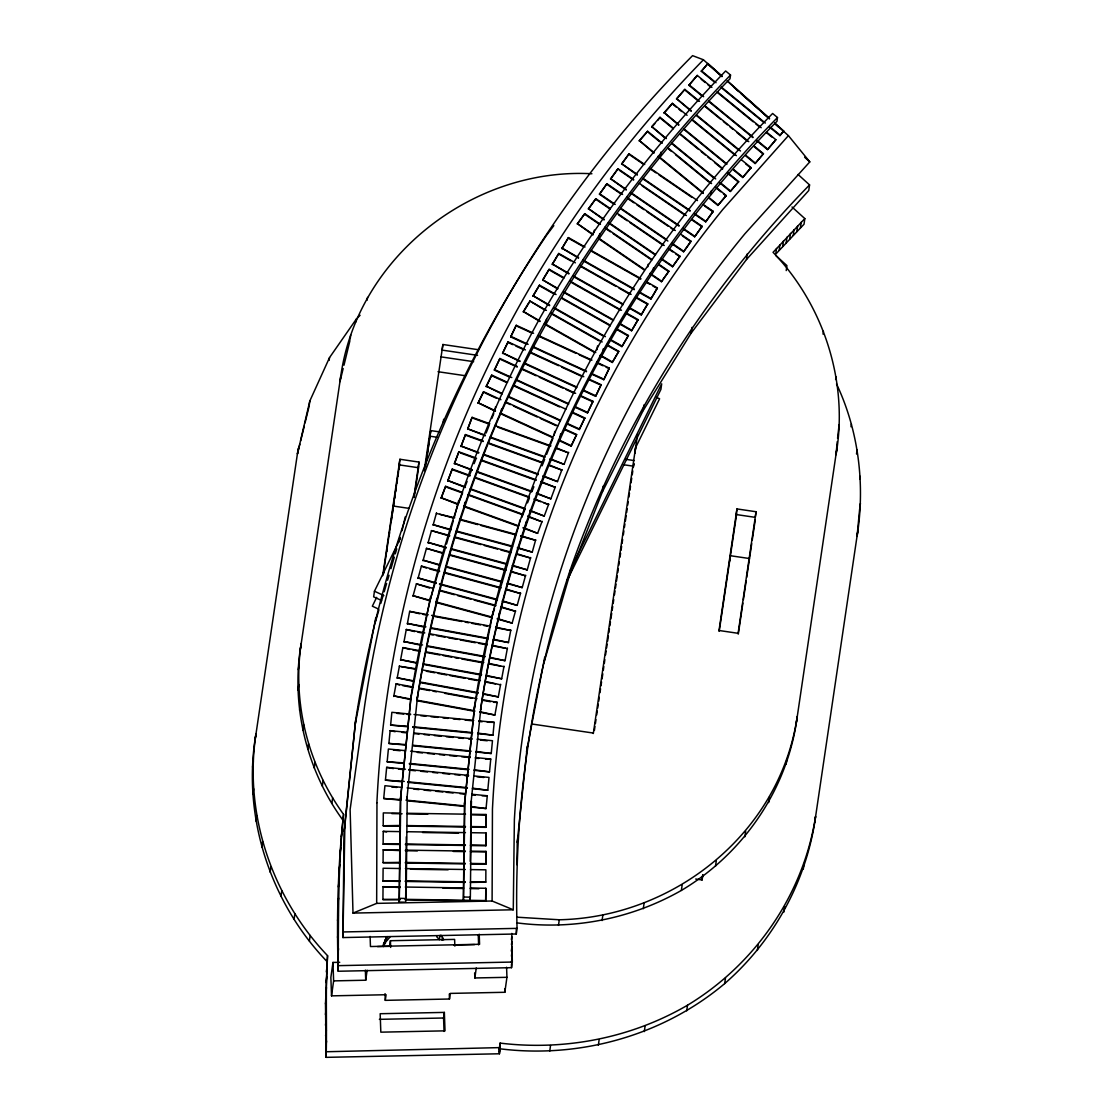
<?xml version="1.0" encoding="UTF-8"?>
<svg xmlns="http://www.w3.org/2000/svg" width="1113" height="1113" viewBox="0 0 1113 1113"><rect width="100%" height="100%" fill="white"/><g stroke="black" fill="none" stroke-linecap="round" stroke-linejoin="round"><path stroke-width="1.5" d="M511.771 933.431L512.328 962.049L511.535 967.67L338.227 971.246C336.557 918.935 337.782 866.415 343.569 814.382C308.245 765.563 292.218 703.152 301.192 643.439C290.646 704.821 306.228 769.653 342.776 819.989M338.227 971.246C338.505 919.046 337.907 866.471 343.569 814.382M721.419 75.851L703.388 59.754L692.564 55.65A1256.299 1200.76 8 0 0 364.73 705.099L350.122 809.513L353.002 913.091L376.667 903.38L376.959 802.723M400.054 899.819L382.928 899.554L383.039 886.699L400.179 886.964M400.124 881.371L382.983 881.106L383.109 868.251L400.249 868.516M400.179 862.923L383.053 862.658L383.178 849.803L400.304 850.068M400.249 844.475L383.122 844.211L383.248 831.355L400.374 831.62M400.318 826.027L383.192 825.763L383.317 812.907L400.443 813.172M405.188 899.888L485.685 901.127L485.811 888.271L470.396 888.035M470.409 864.008L485.825 864.245L485.95 851.375L470.535 851.139M470.479 845.56L485.894 845.797L486.019 832.941L470.604 832.691M470.549 827.112L485.964 827.349L486.089 814.493L470.674 814.257M485.685 901.127L485.811 888.271M470.34 882.456L485.825 882.122L485.88 869.823L470.465 869.587M485.825 864.245L485.95 851.375M485.894 845.797L486.019 832.941M485.964 827.349L486.089 814.493M788.407 135.633L809.791 161.886L744.861 233.813A1095.359 1046.93 8 0 0 514.373 819.711L513.274 909.78L492.099 901.001L492.447 809.193A1117.869 1068.452 8 0 1 722.796 209.467L788.407 135.633L775.524 124.127M499.445 1053.774L499.334 1048.724C579.414 1058.866 662.736 1035.688 724.688 983.586C772.352 942.057 804.727 884.515 814.786 822.048L815.579 816.441C803.503 894.615 754.99 964.47 687.5 1005.22C631.168 1038.039 564.736 1050.922 500.113 1043.104L499.445 1053.774L326.123 1057.35L325.497 1003.87L327.556 955.664C271.989 897.426 243.789 813.881 255.948 733.968C241.911 815.523 269.763 901.683 326.763 961.27M326.123 1057.35C327.111 1023.57 325.274 989.513 327.556 955.664M798.035 174.463L809.554 184.911C702.887 294.055 620.247 426.112 570.106 570.329C531.583 685.483 513.622 806.995 517.058 928.367L516.279 933.988L342.957 937.563L344.07 831.23L355.617 720.626C382.385 547.165 448.261 380.59 546.58 235.246L553.815 225.633M342.957 937.563L344.863 825.623L355.617 720.626M406.871 799.384L407.219 796.894L406.162 898.483L405.633 902.226L399.219 902.087L400.277 800.233L411.128 695.764C431.9 562.886 476.016 434.223 540.848 316.412C591.879 227.135 654.166 144.871 725.648 70.982L730.531 75.03L730.003 78.773C635.231 176.091 557.182 289.143 500.961 412.867C460.991 504.815 432.748 601.423 416.972 700.453L417.486 696.71C438.146 564.541 482.04 436.56 546.511 319.361C597.319 230.488 659.355 148.599 730.531 75.03M399.219 902.087L400.805 796.477L411.128 695.764M405.689 897.064L406.315 836.795M470.243 861.392L471.356 800.97L470.354 897.161L469.825 900.904L463.411 900.765L464.413 804.309L474.722 705.197C508.279 482.778 614.946 273.575 772.617 113.484L777.5 117.533L776.971 121.275C620.108 280.518 513.928 488.607 480.552 709.871L481.08 706.129C514.456 484.865 620.623 276.775 777.5 117.533M463.411 900.765L464.942 800.567L474.722 705.197M469.825 900.904L469.867 897.468M516.279 933.988L516.335 928.785M517.002 864.759L517.225 842.263L527.312 746.086M400.763 800.177L383.707 798.508L384.931 785.708L401.988 787.392M402.489 781.827L385.432 780.157L386.67 767.358L405.424 769.208M404.214 763.476L387.157 761.807L388.395 749.007L405.452 750.677M405.953 745.126L388.896 743.456L390.12 730.657L407.177 732.326M407.678 726.775L390.621 725.106L391.859 712.306L410.614 714.143M470.702 807.05L486.047 808.567L487.285 795.767L471.926 794.265M472.427 788.7L487.786 790.216L489.01 777.417L473.665 775.914M474.152 770.349L489.511 771.865L490.75 759.066L475.39 757.55M475.891 751.998L491.236 753.515L492.475 740.715L477.115 739.199M477.616 733.648L492.976 735.15L494.2 722.365L478.854 720.848M837.24 441.652L836.016 454.73C848.676 382.121 823.926 305.31 773.048 252.331L804.824 218.593L792.011 206.99M837.56 438.383L839.119 424.596M859.653 508.975L857.066 536.396C865.204 485.004 858.819 431.107 836.517 383.929M406.871 798.911L417.486 696.71M470.827 804.727L481.08 706.129M252.554 767.191L253.347 761.584M360.083 315.285L356.397 318.972L329.531 357.593L309.845 400.917L297.435 453.937L299.842 444.129M252.874 794.418L253.667 788.811M309.247 405.118L309.845 400.917M255.99 821.116L256.783 815.495M329.142 360.389L329.531 357.593M261.805 847.118L262.585 841.498M298.284 669.72L299.077 664.113M270.167 872.258L270.946 866.651M591.921 173.753C472.844 167.27 357.676 256.602 340.773 376.027L339.98 381.634L343.166 368.514M298.02 690.171L298.813 684.551M350.136 339.201L350.734 334.999M299.564 710.303L300.343 704.682M356.007 321.782L356.397 318.972M302.819 730.045L303.612 724.424M280.963 896.41L281.756 890.79M367.123 300.204L367.513 297.394M307.745 749.313L308.538 743.693M314.269 768.026L315.062 762.405M294.082 919.394L294.862 913.787M322.325 786.098L323.118 780.477M309.386 941.069L310.179 935.463M331.855 803.447L332.634 797.826M400.416 538.33L374.441 591.226L373.648 596.846L381.522 600.464M341.301 836.67L342.094 831.049M340.063 853.393L340.856 847.772M344.07 831.23L344.863 825.623M339.075 870.143L339.855 864.523M354.838 726.246L375.818 617.52M326.304 971.899L327.097 966.293M338.31 886.922L339.103 881.301M325.942 982.542L326.735 976.936M399.929 459.266L399.136 464.872L418.224 467.697L419.003 462.076L399.929 459.266L382.705 575.685M337.809 903.728L338.602 898.121M325.678 993.199L326.457 987.593M325.497 1003.87L326.29 998.25M337.545 920.576L338.338 914.956M325.427 1014.541L326.22 1008.935M339.729 962.3L332.968 962.439L330.867 977.409L331.521 995.857L386.086 994.73L385.293 1000.35L449.485 999.015L450.278 993.408L504.829 992.281L506.944 977.311L506.582 967.239M337.517 937.438L338.31 931.831M325.455 1025.24L326.234 1019.619M325.58 1035.925L326.359 1030.318M331.521 995.857L333.622 980.887L332.968 962.439M337.754 954.342L338.547 948.721M325.803 1046.637L326.582 1041.017M405.243 516.877L402.043 530.734M426.209 461.951L430.801 430.592L439.357 431.858M478.367 349.719L442.904 344.501L442.111 350.108L477.574 355.339M410.6 699.576L393.821 695.917L410.683 699.006M412.937 686.93L396.089 683.841L399.372 685.024M390.621 725.106L407.761 726.219M413.994 681.448L397.216 677.803L414.078 680.892M390.12 730.657L395.171 731.714M399.4 666.284L416.345 668.816M417.389 663.334L400.61 659.689L417.472 662.778M388.896 743.456L406.036 744.569M419.74 650.702L402.878 647.599L409.542 649.408M387.157 761.807L404.297 762.92M420.784 645.22L404.005 641.561L422.55 644.97M386.67 767.358L393.404 768.596M424.818 632.894L406.273 629.485L414.62 631.6M385.432 780.157L404.269 781.437M424.178 627.106L407.4 623.447L425.945 626.842M428.213 614.766L409.667 611.371L419.712 613.792M383.707 798.508L400.833 799.621M429.479 600.728L413.034 595.692L429.562 600.171M432.915 588.332L416.387 583.852L429.535 587.998M383.192 825.763L400.402 825.47M436.171 583.435L418.057 577.939L436.24 582.864M383.248 831.355L386.601 831.968M439.593 571.039L421.41 566.114L426.293 568.02M383.122 844.211L400.332 843.918M439.538 565.237L423.093 560.187L439.621 564.667M383.178 849.803L400.235 850.624M443.252 422.036L443.656 419.239M333.622 980.887L365.718 980.219L367.123 970.244M442.974 552.841L426.446 548.361L442.904 553.398M383.053 862.658L400.263 862.366M446.23 547.93L428.115 542.448L446.313 547.373M449.666 535.534L431.468 530.609L449.582 536.104M382.983 881.106L400.193 880.814M449.61 529.732L433.152 524.696L451.335 529.621M383.039 886.699L400.096 887.52M436.421 513.427L454.688 517.795M382.928 899.554L400.124 899.248M457.206 504.189L441.207 497.803L445.617 486.298L461.7 492.127M400.277 800.233L400.805 796.477M445.617 486.298L441.124 498.36M430.508 596.86L410.614 699.507M465.443 487.522L447.829 480.552L452.24 469.06L469.936 475.474M383.415 946.579L386.197 937.48L384.194 945.494L384.987 939.873M447.746 481.122L452.24 469.06M385.404 943.101L387.407 936.603M472.065 470.284L454.452 463.314L458.862 451.808L476.559 458.222M436.24 602.063L436.769 598.321M458.862 451.808L454.368 463.871M454.855 946.106L454.619 939.4L390.426 940.722L389.633 946.342L377.544 946.593M478.687 453.033L461.074 446.063L465.484 434.571L483.181 440.985M460.991 446.633L465.484 434.571M485.31 435.795L467.697 428.825L472.107 417.333L489.803 423.733M454.313 517.364L458.737 500.307M472.107 417.333L467.613 429.381M495.41 411.337L478.131 402.795L483.571 391.72L500.92 399.706M464.316 506.025L464.831 502.283M483.571 391.72L478.047 403.365M501.991 394.002L486.298 386.183L491.737 375.109L507.514 382.371M486.214 386.754L491.737 375.109M510.157 377.39L494.381 370.142L499.904 358.497L517.253 366.483M494.381 370.142L499.904 358.497M519.896 361.502L502.631 352.96L508.071 341.886L525.419 349.872M495.229 409.139L495.577 406.648M502.547 353.531L508.071 341.886M526.491 344.167L510.714 336.919L516.237 325.274L533.586 333.26M500.961 412.867L501.49 409.125M510.714 336.919L516.237 325.274M539.902 321.518L523.402 311.57L529.844 301.011L546.413 310.388M439.955 935.449L439.357 939.664L436.644 936.617M529.844 301.011L544.827 310.096M442.056 940.221L442.445 937.41L440.915 935.17M549.558 305.672L533.057 295.724L539.485 285.151L556.069 294.542M464.413 804.309L464.942 800.567M474.194 708.939L493.073 611.538M532.974 296.281L539.485 285.151M557.696 288.963L542.699 279.878L549.14 269.304L564.208 277.833M498.805 616.741L499.32 612.999M444.045 1031.431L443.572 1018.005L444.351 1012.399L380.173 1013.72L380.827 1032.168L445.019 1030.847L444.351 1012.399M542.629 280.434L549.14 269.304M568.854 273.965L552.354 264.018L558.782 253.458L575.365 262.835M545.982 323.104L546.511 319.361M519.437 522.595L519.799 520.105M552.271 264.588L558.782 253.458M479.717 712.25L494.895 715.033L479.8 711.68M494.2 722.365L487.299 722.254M482.068 699.604L497.233 702.386L493.782 702.331M492.976 735.15L477.7 733.091M483.112 694.136L498.29 696.919L483.195 693.566M500.558 684.829L485.463 681.49M486.52 676.008L501.685 678.791L486.59 675.452M578.51 258.119L562.009 248.171L568.437 237.598L585.021 246.989M491.236 753.515L475.961 751.442M490.75 759.066L485.546 759.122M503.952 666.715L488.857 663.376M489.511 771.865L474.235 769.793M489.915 657.894L505.079 660.677L489.984 657.338M507.347 648.601L492.252 645.248M487.786 790.216L472.51 788.143M493.309 639.78L508.474 642.563L493.379 639.21M487.285 795.767L482.082 795.823M495.647 627.134L510.742 630.487L495.577 627.704M525.378 525.823L525.893 522.08M486.047 808.567L470.771 806.494M497.274 619.092L512.147 623.113L497.344 618.522M500.697 606.696L515.5 611.287L500.627 607.253M561.926 248.728L568.437 237.598M502.297 601.34L517.183 605.375L502.38 600.783M505.733 588.944L520.536 593.535L507.305 589.96M507.333 583.588L522.206 587.622L507.403 583.031M510.77 571.206L525.559 575.797L510.686 571.762M512.356 565.849L527.242 569.884L512.439 565.279M517.448 553.898L530.595 558.044L517.364 554.469M593.006 234.926L577.397 223.643L584.784 213.668L600.464 224.381M517.392 548.097L532.264 552.131L517.475 547.54M520.828 535.701L535.631 540.292L520.745 536.271M506.944 977.311L474.848 977.965L476.253 967.99M523.152 528.091L537.621 533.336L523.235 527.52M577.327 224.2L584.784 213.668M554.163 435.155L554.691 431.413M542.045 521.83L527.645 516.029M529.774 510.839L544.243 516.084L529.858 510.283M604.081 219.957L588.471 208.674L595.845 198.698L610.105 208.437M534.268 498.777L548.667 504.592L543.84 502.839M536.396 493.602L550.865 498.847L536.48 493.031M560.076 437.632L560.59 433.889M555.29 487.341L540.89 481.539M588.387 209.23L595.845 198.698M543.019 476.35L557.488 481.595L543.102 475.794M593.966 232.645L594.314 230.154M613.722 204.013L599.462 194.26L606.919 183.728L622.598 194.455M549.126 464.872L561.912 470.103L549.043 465.443M549.641 459.113L564.11 464.358L551.325 459.126M568.534 452.852L555.749 447.635M599.17 237.306L599.698 233.563M599.462 194.26L606.919 183.728M558.503 440.358L571.122 446.16L576.645 434.529L564.027 428.728M517.225 842.263L518.018 836.656M626.202 190.017L610.606 178.734L617.979 168.759L633.659 179.485M526.519 751.692L544.73 657.143M576.645 434.529L571.122 446.16M566.67 423.747L579.289 429.548L584.812 417.918L572.193 412.116M617.979 168.759L610.522 179.304M511.396 939.595L511.785 936.784M579.289 429.548L584.812 417.918M511.451 944.645L511.841 941.835M637.276 175.047L621.666 163.764L629.054 153.789L644.733 164.515M511.326 951.1L511.924 946.885M574.837 407.135L587.455 412.937L592.979 401.306L580.36 395.505M511.437 956.15L512.022 951.949M597.027 349.705L597.542 345.962M499.334 1048.724L500.113 1043.104M511.368 962.62L512.161 956.999M499.361 1049.837L500.127 1043.674M499.389 1051.521L500.154 1044.787M499.403 1052.648L500.182 1046.47M587.455 412.937L592.979 401.306M543.937 662.764L569.313 575.936L570.106 570.329M621.597 164.334L629.054 153.789M583.003 390.524L595.622 396.325L601.145 384.695L588.527 378.893M602.69 352.668L603.218 348.926M601.145 384.695L595.622 396.325M591.17 373.912L603.789 379.714L609.312 368.083L596.693 362.281M653.915 153.121L639.349 140.572L647.613 131.264L662.277 143.243M603.789 379.714L609.312 368.083M600.213 355.645L612.275 362.476L618.786 351.346L606.724 344.515M647.613 131.264L639.265 141.128M618.786 351.346L612.275 362.476M665.004 138.068L651.759 126.604L660.023 117.296L673.351 128.19M609.854 339.799L621.917 346.616L628.428 335.486L616.379 328.669M569.313 575.936L602.453 491.723L603.232 486.103M621.917 346.616L628.428 335.486M657.88 120.19L660.023 117.296M619.51 323.939L631.572 330.77L638.083 319.64L626.021 312.809M678.735 125.199L664.169 112.636L672.433 103.328L687.097 115.321M660.315 155.987L660.83 152.244M631.572 330.77L638.083 319.64M647.836 266.772L648.183 264.282M629.165 308.092L641.227 314.923L647.738 303.793L635.676 296.962M664.085 113.206L672.433 103.328M558.489 925.39L559.269 919.769C674.464 917.335 780.338 832.371 797.228 716.535L796.435 722.142C785.639 792.053 741.981 854.408 681.379 890.428C631.711 918.74 573.376 930.301 516.682 922.844M641.227 314.923L647.738 303.793M691.145 111.23L676.579 98.681L684.843 89.374L699.507 101.353M653.039 271.433L653.568 267.69M638.806 292.246L650.868 299.063L657.38 287.933L646.834 281.965M549.739 1051.173L550.518 1045.552M676.495 99.238L684.843 89.374M650.868 299.063L657.38 287.933M635.926 446.981L634.772 453.339L635.565 447.718L659.592 398.788L656.489 397.369M633.909 463.384L633.52 466.194L623.252 464.691M602.453 491.723L643.147 410.586L643.94 404.965M650.034 273.923L661.442 281.714L668.899 271.182L658.924 264.351M702.233 96.177L688.905 85.284L697.253 75.406L711.917 87.398M668.899 271.182L661.442 281.714M697.253 75.406L688.905 85.284M661.108 258.953L672.516 266.744L679.973 256.213L668.565 248.408M714.643 82.209L701.315 71.315L707.924 63.538L722.045 76.101M672.516 266.744L679.973 256.213M701.315 71.315L707.924 63.538M672.169 243.984L683.577 251.775L691.034 241.243L681.059 234.412M691.034 241.243L683.577 251.775M683.243 229.014L694.651 236.805L702.108 226.273L692.119 219.442M602.077 920.562L602.87 914.942M694.651 236.805L702.108 226.273M695.736 215.018L705.712 221.849L713.169 211.303L703.193 204.472M643.147 410.586L691.229 333.01L692.022 327.403M710.915 194.455L711.444 190.713M705.712 221.849L713.169 211.303M598.349 1045.246L599.142 1039.639M708.55 197.808L717.871 205.432L726.233 195.568L715.562 186.845M717.871 205.432L726.233 195.568M719.624 182.755L730.281 191.478L738.642 181.6L727.972 172.877M730.281 191.478L738.642 181.6M733.37 169.886L742.691 177.51L751.052 167.632L741.717 160.008M643.314 908.723L644.093 903.102M742.691 177.51L751.052 167.632M745.78 155.917L755.101 163.541L763.462 153.677L754.127 146.04M691.229 333.01L746.503 259.496L747.282 253.889M755.101 163.541L763.462 153.677M756.854 140.864L767.511 149.587L775.872 139.709L766.537 132.085M644.302 1031.598L645.095 1025.991M775.872 139.709L767.511 149.587M769.264 126.896L779.921 135.619L783.663 130.931L774.676 122.945M783.663 130.931L779.921 135.619M681.379 890.428L682.172 884.821M729.613 561.342L730.003 558.531M736.973 508.933L736.194 514.54L755.268 517.35L756.061 511.743L736.973 508.933L718.956 630.96M776.498 248.519L775.705 254.14L804.031 224.214L804.824 218.593M779.17 250.342L779.963 244.735M782.662 246.571L783.455 240.951M786.168 242.801L786.961 237.194M789.701 239.058L790.48 233.438M786.223 270.598L786.933 265.617L775.817 255.531M702.066 879.966L702.762 874.971L702.066 879.966L695.708 879.033M793.249 235.316L794.028 229.709M686.707 1010.841L687.5 1005.22M796.811 231.601L797.604 225.981M800.414 227.901L801.193 222.28M809.554 184.911L808.761 190.518L746.503 259.496M715.506 866.276L716.299 860.655M744.875 836.795L745.654 831.174M724.688 983.586L725.481 977.965M823.022 334.123L823.425 331.312M768.68 802.57L769.473 796.95M835.64 379.533L836.03 376.723M757.369 950.446L758.162 944.84M786.14 764.172L786.919 758.551M851 426.752L851.389 423.956M783.872 912.076L784.651 906.455M856.509 454.007L857.093 449.791M803.294 869.072L804.087 863.451M859.765 479.119L860.154 476.308M859.848 507.57L860.446 503.354M255.155 739.589L298.228 448.316M300.399 649.06L340.773 376.027M383.22 574.545L399.623 463.94M383.484 573.724L383.999 570.301M386.781 551.478L387.296 548.055M389.063 536.076L389.564 532.654M391.345 520.675L391.846 517.253M392.36 513.83L392.861 510.408M393.626 505.274L394.127 501.852M394.642 498.415L395.143 494.993M395.644 491.57L396.158 488.148M396.91 483.014L397.424 479.592M397.925 476.169L398.44 472.747M398.941 469.324L399.706 464.191M413.911 496.815L419.003 462.076M414.161 497.441L418.711 466.75M424.22 470.743L442.904 344.501M425.472 466.625L430.801 430.592M593.312 733.523L637.582 434.112M594.412 730.42L594.954 726.525M595.427 723.561L595.97 719.652M596.693 714.977L597.236 711.082M597.709 708.118L598.251 704.209M598.724 701.246L599.267 697.35M600.004 692.676L600.533 688.766M601.02 685.803L601.549 681.907M602.036 678.944L602.801 673.796M603.302 670.374L603.83 666.464M604.317 663.501L604.846 659.606M605.583 654.931L606.126 651.022M606.599 648.058L607.142 644.163M607.615 641.199L608.38 636.052M608.894 632.615L609.423 628.72M609.91 625.756L610.439 621.861M610.926 618.898L611.705 613.277M612.192 610.314L612.72 606.418M613.207 603.455L613.736 599.559M614.473 594.871L615.016 590.975M615.489 588.012L616.032 584.116M616.505 581.153L617.27 576.005M617.771 572.569L618.313 568.673M618.814 565.237L619.329 561.815M620.066 557.126L620.595 553.231M621.082 550.267L621.611 546.372M622.097 543.408L622.626 539.499M623.363 534.824L623.892 530.929M624.407 527.492L624.908 524.056M625.395 521.093L626.188 515.486M626.661 512.523L627.203 508.627M627.704 505.191L628.219 501.754M628.942 497.08L629.485 493.184M629.958 490.221L630.501 486.311M631.001 482.889L631.739 478.2M632.254 474.778L632.782 470.882M633.297 467.446L633.798 464.01M719.248 631.057L736.681 513.608M738.03 633.77L756.061 511.743M738.336 633.867L742.886 603.051M743.401 599.615L746.183 580.791M746.698 577.369L751.72 543.687M752.221 540.278L755.254 519.827M796.435 722.142L836.809 449.109M814.786 822.048L857.845 530.776M393.738 696.474L396.089 683.841M397.132 678.36L399.484 665.727M400.527 660.246L402.878 647.599M403.936 642.131L406.273 629.485M407.33 624.003L409.667 611.371M494.895 715.033L497.233 702.386M498.29 696.919L500.627 684.272M501.685 678.791L504.036 666.158M505.079 660.677L507.431 648.044M508.474 642.563L510.825 629.916M343.973 365.231L349.941 340.606M300.635 440.859L304.252 426.14M305.045 422.87L309.052 406.523M412.951 596.248L416.387 583.852M417.987 578.496L421.41 566.114M423.01 560.757L426.446 548.361M428.046 543.005L431.468 530.609M433.068 525.266L436.505 512.87M512.147 623.113L515.583 610.731M517.183 605.375L520.606 592.979M522.206 587.622L525.642 575.226M527.242 569.884L530.678 557.488M532.264 552.131L535.701 539.735M375.039 623.141L378.893 609.938M380.827 603.343L383.234 595.093M384.194 591.782L386.614 583.532M387.574 580.235L389.021 575.282M390.955 568.687L394.322 557.14M395.296 553.843L396.743 548.89M398.663 542.281L400.11 537.342M430.467 598.933L445.562 547.332M446.522 544.007L453.339 520.689M383.248 944.951L383.999 942.363M492.544 615.28L494.492 608.63M495.452 605.305L519.27 523.847M537.621 533.336L542.114 521.274M544.243 516.084L548.737 504.022M550.865 498.847L555.359 486.784M557.488 481.595L561.982 469.547M564.11 464.358L568.618 452.295M458.208 504.05L462.646 492.739M465.192 486.284L467.098 481.442M469.644 474.987L471.55 470.131M474.082 463.676L475.988 458.834M486.158 432.999L489.33 424.916M491.876 418.46L493.782 413.619M521.802 517.392L524.974 509.337M527.506 502.881L529.412 498.04M531.958 491.598L533.864 486.757M542.101 465.791L544.647 459.335M546.553 454.507L552.897 438.383M376.667 597.375L372.34 606.195L378.573 609.061M572.319 565.835L661.692 383.818L660.899 389.439L566.948 580.777M523.319 312.141L528.953 302.889M386.823 940.819L390.246 936.645M651.675 127.16L654.778 123.682M376.667 903.38L492.099 901.001M353.002 913.091L513.274 909.78M343.75 931.943L517.058 928.367M453.826 945.02L474.569 944.589M339.02 965.639L512.328 962.049M379.38 1019.341L443.572 1018.005M326.916 1051.729L500.21 1047.597M407.302 813.283L465.526 814.173M391.804 813.603L402.085 813.756M407.219 813.84L427.768 814.16M470.59 814.813L486.005 815.05M407.261 825.582L465.484 826.472M470.618 826.556L486.033 826.792M407.177 826.138L465.401 827.029M407.233 831.717L465.457 832.621M422.564 832.524L458.528 833.081M405.466 844.002L465.415 844.92M470.549 844.99L485.964 845.226M405.396 844.558L465.331 845.477M405.452 850.137L465.387 851.069M405.369 850.708L417.361 850.889M453.325 851.445L465.317 851.626M470.451 851.709L485.866 851.946M405.396 862.436L465.345 863.368M470.493 863.438L485.894 863.674M405.327 863.006L465.276 863.925M405.382 868.585L465.331 869.517M410.433 869.225L448.122 869.81M405.341 880.884L465.276 881.802M470.423 881.886L485.825 882.122M405.257 881.454L465.206 882.372M405.313 887.033L463.537 887.937M442.918 888.174L463.467 888.494M470.312 888.591L478.882 888.731M405.271 899.332L485.769 900.57M463.94 897.022L470.354 897.161M399.748 898.344L406.162 898.483M517.475 917.223L559.269 919.769M414.036 714.476L473.735 720.348M396.896 713.363L403.713 714.031M407.135 714.379L410.544 714.713M420.77 715.715L425.889 716.216M431.009 716.716L437.84 717.384M442.946 717.899L448.066 718.4M453.186 718.901L460.003 719.568M465.123 720.069L471.954 720.737M478.771 721.419L482.179 721.753M412.881 726.719L472.58 732.577M412.798 727.276L472.496 733.147M414.008 733.008L472.009 738.698M401.988 732.396L407.108 732.897M413.925 733.564L419.045 734.065M424.164 734.566L429.284 735.067M434.404 735.568L441.221 736.25M446.341 736.75L453.158 737.418M458.278 737.919L463.398 738.42M468.517 738.921L471.926 739.269M480.454 740.103L487.271 740.771M412.853 745.237L470.855 750.941M412.77 745.793L470.771 751.498M410.572 751.192L470.27 757.049M393.432 750.065L400.263 750.746M417.319 752.416L422.425 752.917M427.545 753.418L434.376 754.099M439.496 754.6L444.602 755.101M449.722 755.602L456.553 756.27M461.658 756.77L470.201 757.619M475.307 758.12L478.729 758.454M409.417 763.421L469.116 769.292M409.334 763.977L467.335 769.681M408.847 769.542L468.545 775.399M398.524 769.097L403.643 769.598M408.763 770.099L415.58 770.766M420.7 771.267L427.531 771.949M432.637 772.45L437.757 772.951M442.877 773.452L449.694 774.119M454.814 774.62L459.933 775.135M465.053 775.636L468.462 775.97M476.99 776.804L483.821 777.472M407.692 781.771L467.39 787.642M407.608 782.328L467.307 788.199M407.108 787.893L465.109 793.583M391.679 786.947L396.798 787.448M413.855 789.117L418.975 789.618M424.095 790.133L430.912 790.8M436.032 791.301L442.849 791.969M446.257 792.303L453.088 792.971M459.906 793.652L465.025 794.153M471.856 794.821L475.265 795.155M405.953 800.122L463.954 805.826M407.581 800.859L463.871 806.382M440.971 356.87L473.637 361.669M438.007 371.714L465.512 375.763M625.756 459.321L634.313 460.587M430.021 436.213L436.853 437.214M393.348 506.053L409.25 508.404M730.406 555.721L749.48 558.531M718.984 630.487L738.072 633.297M531.777 723.993L593.34 733.064M431.58 615.392L490.596 626.216M423.079 614.404L426.446 615.016M434.877 616.574L461.853 621.513M465.22 622.139L468.601 622.751M471.968 623.363L480.399 624.922M483.765 625.534L487.146 626.146M431.009 627.774L488.329 638.292M430.926 628.344L488.245 638.848M429.882 633.812L487.202 644.33M418.001 632.212L421.368 632.824M429.799 634.382L433.166 634.994M436.546 635.606L444.963 637.165M448.344 637.777L456.775 639.321M460.142 639.947L475.321 642.73M478.687 643.342L487.118 644.886M492.169 645.818L505.664 648.295M427.615 645.888L484.934 656.406M427.531 646.458L484.851 656.962M426.474 651.926L483.793 662.444M412.909 650.02L419.657 651.258M426.404 652.496L439.885 654.973M443.252 655.585L451.683 657.129M455.064 657.755L458.431 658.367M461.798 658.993L482.04 662.694M488.774 663.932L500.586 666.103M424.22 664.016L481.539 674.52M424.136 664.572L481.456 675.09M423.079 670.054L480.399 680.558M401.083 666.59L416.262 669.372M426.376 671.236L434.807 672.781M438.174 673.393L446.605 674.937M449.972 675.563L465.151 678.346M468.517 678.958L476.948 680.502M485.379 682.046L495.494 683.911M420.811 682.13L478.145 692.648M420.742 682.686L478.061 693.204M419.684 688.168L477.004 698.686M402.753 685.636L411.184 687.18M419.601 688.724L429.715 690.589M433.096 691.201L436.463 691.827M444.894 693.371L471.87 698.31M481.985 700.174L490.416 701.719M417.417 700.244L474.736 710.762M417.347 700.814L474.667 711.318M459.655 519.131L515.862 534.365M439.732 514.317L452.963 517.907M459.572 519.701L477.755 524.626M481.066 525.517L515.778 534.922M456.302 530.971L512.509 546.191M456.219 531.527L512.425 546.761M454.619 536.883L510.839 552.104M454.535 537.44L480.997 544.605M484.308 545.509L497.525 549.085M500.836 549.989L510.756 552.674M451.266 548.709L507.486 563.943M451.182 549.279L507.403 564.5M449.596 554.636L505.803 569.856M449.513 555.192L505.719 570.413M446.243 566.461L502.45 581.696M446.16 567.018L502.366 582.252M444.56 572.374L500.767 587.608M429.604 568.91L439.524 571.595M444.477 572.945L500.697 588.165M439.552 583.769L497.414 599.434M439.468 584.325L497.344 600.004M439.524 590.127L495.744 605.347M439.454 590.683L454.327 594.718M457.638 595.608L470.869 599.197M474.166 600.088L495.661 605.917M436.171 601.952L492.391 617.186M436.101 602.523L492.308 617.743M494.631 425.486L550.921 445.882M473.637 418.474L488.12 423.719M497.761 427.211L549.238 445.868M555.665 448.191L566.92 452.281M467.697 428.825L485.379 435.239M490.207 436.978L544.897 456.803M490.137 437.548L544.814 457.36M488.009 442.724L542.685 462.549M465.401 435.127L483.098 441.541M489.539 443.878L541.001 462.521M461.074 446.063L478.757 452.476M483.585 454.229L538.275 474.041M483.515 454.786L538.191 474.597M481.386 459.975L536.063 479.786M460.392 452.963L474.861 458.208M481.303 460.532L535.979 480.357M542.421 482.68L553.676 486.757M454.452 463.314L472.135 469.728M476.962 471.467L531.652 491.292M476.893 472.037L531.569 491.849M474.764 477.213L529.44 497.038M452.156 469.616L469.853 476.03M474.681 477.783L527.757 497.01M534.184 499.347L540.626 501.671M447.829 480.552L463.912 486.381M470.34 488.718L525.03 508.53M470.27 489.275L524.946 509.086M468.128 494.464L522.818 514.276M447.148 487.452L461.617 492.697M468.058 495.021L522.734 514.846M529.176 517.169L540.431 521.246M441.207 497.803L457.29 503.633M463.718 505.956L518.408 525.781M463.634 506.526L518.324 526.338M538.316 335.43L591.963 360.097M516.154 325.845L531.931 333.093M539.819 336.724L576.103 353.405M579.261 354.866L590.307 359.944M596.61 362.838L602.926 365.746M606.084 367.193L609.228 368.64M510.797 336.349L528.146 344.334M532.877 346.505L586.509 371.172M591.253 373.356L603.872 379.157M532.793 347.075L586.44 371.742M530.15 352.042L583.796 376.709M507.987 342.456L512.717 344.627M515.876 346.073L523.764 349.705M530.08 352.612L558.476 365.662M561.634 367.123L582.141 376.556M588.443 379.45L599.49 384.528M502.631 352.96L519.98 360.946M524.71 363.116L576.771 387.06M583.087 389.967L595.705 395.769M524.626 363.687L576.687 387.63M521.983 368.653L575.63 393.32M499.82 359.068L517.183 367.04M521.914 369.224L536.104 375.749M539.262 377.196L562.928 388.089M566.086 389.536L573.974 393.167M580.276 396.061L592.909 401.863M494.464 369.572L511.813 377.557M516.543 379.728L568.604 403.671M574.92 406.579L587.539 412.38M516.474 380.298L568.534 404.242M513.83 385.265L565.891 409.208M491.654 375.679L505.859 382.204M513.747 385.835L559.491 406.871M572.124 412.673L584.742 418.474M486.298 386.183L502.074 393.446M508.377 396.339L560.437 420.283M566.754 423.19L579.372 428.992M508.307 396.91L560.368 420.853M505.664 401.876L557.724 425.82M485.073 393.014L496.12 398.092M505.58 402.447L510.311 404.617M513.469 406.064L537.134 416.958M540.292 418.405L556.069 425.653M563.957 429.284L574.99 434.362M478.131 402.795L495.48 410.78M500.21 412.951L552.271 436.894M558.587 439.802L571.206 445.603M500.14 413.521L552.201 437.465M374.441 591.226L383.888 595.566M591.045 250.397L640.796 278.556M568.353 238.168L583.435 246.696M590.975 250.954L640.726 279.113M646.75 282.521L649.769 284.232M652.788 285.944L657.31 288.504M562.009 248.171L578.593 257.548M583.115 260.108L634.368 289.116M638.89 291.676L650.952 298.507M583.031 260.679L634.285 289.686M579.887 265.395L631.154 294.402M558.712 254.014L570.774 260.845M581.32 266.814L615.99 286.431M619.009 288.142L629.568 294.11M635.593 297.519L647.655 304.35M552.354 264.018L568.938 273.408M573.459 275.968L623.21 304.113M629.235 307.536L641.297 314.353M573.376 276.525L623.127 304.684M570.246 281.241L621.499 310.249M549.057 269.861L562.621 277.54M571.665 282.66L619.913 309.957M625.937 313.379L637.999 320.196M542.699 279.878L557.78 288.406M563.804 291.815L613.555 319.974M619.593 323.382L631.655 330.213M563.735 292.371L613.486 320.53M562.107 297.95L610.341 325.26M539.402 285.721L554.483 294.249M562.023 298.521L610.258 325.817M616.296 329.225L628.358 336.056M533.057 295.724L549.641 305.115M554.163 307.661L605.416 336.669M609.938 339.228L622 346.06M554.079 308.231L603.83 336.376M550.949 312.948L602.203 341.955M550.865 313.518L599.1 340.815M606.641 345.086L617.2 351.054M523.402 311.57L539.986 320.961M544.507 323.521L595.761 352.529M600.283 355.089L612.345 361.906M544.424 324.078L594.175 352.237M650.437 168.411L697.489 200.577M628.97 154.345L643.231 164.098M650.354 168.967L656.058 172.877M658.91 174.824L691.702 197.238M704.543 206.016L713.085 211.86M621.666 163.764L637.359 174.491M643.064 178.386L690.102 210.552M694.387 213.487L705.795 221.278M642.98 178.956L690.032 211.122M639.363 183.381L686.415 215.546M619.329 170.289L633.589 180.042M642.145 185.885L684.912 215.129M692.049 220.012L702.025 226.829M610.606 178.734L626.285 189.46M631.989 193.356L679.041 225.522M683.312 228.457L694.721 236.248M630.487 192.939L678.958 226.092M626.869 197.377L675.354 230.516M606.835 184.285L619.663 193.064M628.219 198.907L633.923 202.803M636.775 204.764L643.912 209.634M646.764 211.581L668.148 226.203M671 228.151L673.852 230.099M682.408 235.956L689.531 240.825M599.531 193.704L615.225 204.43M620.929 208.326L666.548 239.518M672.252 243.413L683.66 251.218M620.845 208.882L667.897 241.062M617.228 213.32L664.28 245.486M595.775 199.255L610.021 209.007M618.578 214.851L627.134 220.708M629.986 222.656L662.778 245.069M669.915 249.952L672.767 251.9M675.619 253.847L679.89 256.769M588.471 208.674L604.15 219.4M609.854 223.296L655.487 254.487M661.192 258.383L672.586 266.188M608.352 222.878L655.404 255.044M604.749 227.316L651.787 259.482M584.701 214.225L598.961 223.977M606.084 228.847L610.369 231.768M613.221 233.716L651.717 260.039M658.84 264.908L667.397 270.765M577.397 223.643L593.09 234.37M598.794 238.265L644.413 269.457M650.117 273.353L661.525 281.158M598.711 238.822L644.33 270.014M701.399 70.759L716.049 82.738M721.377 87.106L765.341 123.07M770.683 127.425L780.004 135.063M721.294 87.663L763.935 122.541M717.245 91.753L761.209 127.717M701.176 79.232L705.169 82.501M707.84 84.685L710.497 86.87M717.162 92.323L753.139 121.748M755.797 123.919L759.803 127.188M766.467 132.642L771.796 137.01M688.989 84.713L703.639 96.706M708.967 101.06L752.931 137.038M756.937 140.308L767.594 149.017M708.884 101.631L752.861 137.595M704.835 105.721L748.799 141.685M684.773 89.93L698.088 100.824M704.752 106.278L720.737 119.355M723.408 121.54L727.401 124.809M730.072 126.993L732.73 129.164M736.736 132.433L747.393 141.156M754.058 146.61L763.379 154.234M676.579 98.681L691.229 110.674M696.557 115.029L740.521 150.992M745.863 155.361L755.184 162.985M696.474 115.585L739.115 150.464M692.425 119.675L736.389 155.653M672.363 103.899L676.356 107.168M679.013 109.338L681.685 111.523M692.342 120.246L734.983 155.124M745.64 163.834L750.969 168.202M664.169 112.636L678.819 124.628M684.147 128.997L726.789 163.861M733.453 169.315L742.774 176.953M684.064 129.553L726.706 164.432M680.015 133.643L722.643 168.522M659.953 117.853L673.268 128.76M679.932 134.214L698.588 149.462M701.246 151.646L705.252 154.916M707.91 157.1L710.581 159.27M714.574 162.54L722.574 169.079M727.902 173.447L738.559 182.156M651.759 126.604L666.409 138.596M671.737 142.951L715.701 178.915M721.043 183.283L730.365 190.907M671.654 143.521L714.296 178.4M667.605 147.612L711.569 183.575M648.865 132.906L659.522 141.629M668.857 149.267L671.515 151.438M675.521 154.707L708.828 181.962M716.828 188.5L720.821 191.77M723.478 193.94L726.149 196.125M639.349 140.572L653.999 152.564M659.327 156.919L703.291 192.883M708.633 197.251L717.955 204.875M657.922 156.39L703.221 193.453M727.179 80.679L769.542 118.368M707.84 64.109L721.961 76.672M733.523 86.953L738.656 91.516M741.216 93.798L769.459 118.938M774.606 123.501L778.446 126.924M727.86 81.597L758.774 109.185M761.348 111.495L769.083 118.381M804.629 157.225L809.791 161.886M442.445 937.41L443.67 939.859M504.718 988.928L504.829 992.281M479.216 934.21L479.578 944.283L370.462 946.537L370.1 936.464M478.256 934.809L478.618 944.867M474.667 972.943L474.848 977.965M449.304 993.992L449.485 999.015M390.426 940.722L390.663 947.427M385.056 993.645L385.293 1000.35M365.37 970.16L365.718 980.219M511.424 964.303L511.535 967.67M376.89 802.71A1234.094 1179.53 8 0 1 703.416 59.782"/></g></svg>
